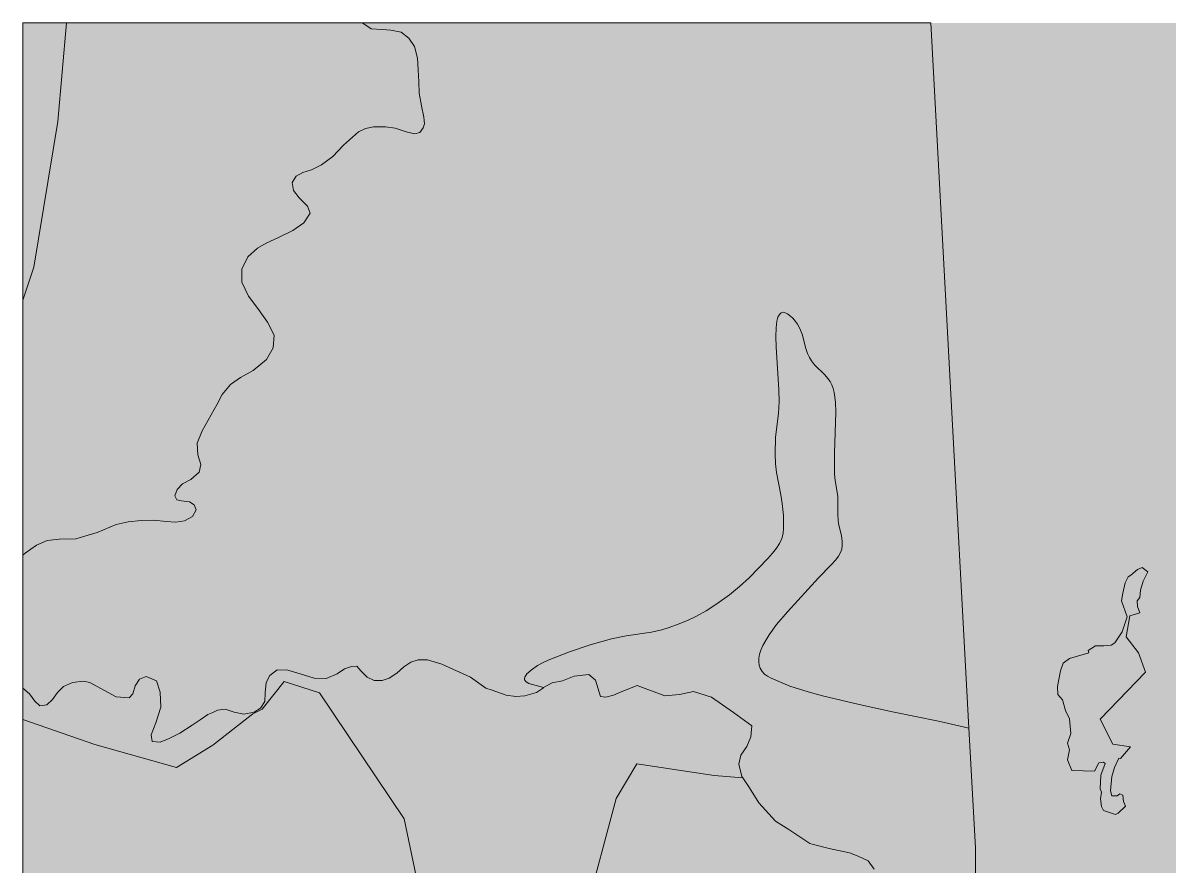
# Model space of a CAD drawing. Header units: metres. Extents: x 541853 to 549675, y 1832829 to 1845715.
# Drawn here: x 541853 to 542742, y 1845061 to 1845715 of the extents above; entities that cross this region are included whole.
import ezdxf

# ---------------------------------------------------------------- set-up
doc = ezdxf.new("R2010")
doc.units = ezdxf.units.M
doc.header["$MEASUREMENT"] = 0
doc.layers.add('1', color=7, linetype='Continuous', lineweight=0)

msp = doc.modelspace()

# ---------------------------------------------------------------- hatches: boundary and pattern name
at = {"layer": '1', "linetype": 'Continuous', "lineweight": 0}
h = msp.add_hatch(dxfattribs=at)
h.set_pattern_fill('ANSI33', color=188, scale=10, style=0)
h.paths.add_polyline_path([(541959.18, 1845156.81), (541953.18, 1845157.425), (541952.19, 1845162.465), (541955.94, 1845171.81), (541959.75, 1845184.005), (541959.3, 1845195.615), (541956.54, 1845204.465), (541948.38, 1845207.795), (541943.19, 1845205.725), (541939.8, 1845200.55), (541938.06, 1845194.235), (541935.18, 1845191.205), (541925.25, 1845192.015), (541904.7, 1845203.115), (541899.81, 1845204.09), (541891.38, 1845203.025), (541884.27, 1845200.01), (541879.53, 1845195.225), (541875.78, 1845189.99), (541871.34, 1845185.82), (541865.91, 1845185.07), (541862.1, 1845188.67), (541857.81, 1845194.415), (541852.83, 1845198.72), (541852.83, 1845301.845), (541854.51, 1845303.33), (541863.3, 1845309.675), (541871.58, 1845313.275), (541880.91, 1845314.16), (541893.81, 1845314.535), (541910.34, 1845319.395), (541925.04, 1845325.575), (541934.34, 1845327.675), (541944.6, 1845328.65), (541954.26, 1845329.085), (541963.83, 1845327.885), (541971.48, 1845327.345), (541978.05, 1845328.395), (541984.35, 1845331.905), (541987.32, 1845337.065), (541985.67, 1845340.995), (541981.95, 1845343.185), (541975.95, 1845344.085), (541972.26, 1845344.835), (541970.7, 1845347.82), (541972.56, 1845352.875), (541976.7, 1845357.105), (541983, 1845360.615), (541989.54, 1845366.33), (541990.83, 1845372.18), (541988.52, 1845379.74), (541987.98, 1845388.635), (541991.94, 1845398.37), (542003.4, 1845419.07), (542007.48, 1845426.63), (542013.9, 1845434.34), (542021.52, 1845439.695), (542031.54, 1845445.2), (542041.8, 1845453.585), (542046.87, 1845462.585), (542047.83, 1845472.485), (542042.61, 1845482.61), (542034.93, 1845493.335), (542027.76, 1845502.785), (542022.54, 1845513.75), (542022.72, 1845523.77), (542027.25, 1845533.37), (542034.75, 1845540.045), (542041.41, 1845543.78), (542051.04, 1845548.205), (542062.08, 1845553.725), (542070.78, 1845559.575), (542075.55, 1845567.105), (542073.54, 1845572.715), (542067.06, 1845579.18), (542062.59, 1845584.715), (542061.57, 1845590.895), (542064.84, 1845595.995), (542069.91, 1845598.605), (542076.63, 1845600.735), (542084.49, 1845604.68), (542093.25, 1845611.205), (542101.47, 1845620.055), (542113.14, 1845630.33), (542118.54, 1845632.91), (542124.78, 1845634.17), (542134.05, 1845634.08), (542141.43, 1845633.09), (542150.01, 1845630.15), (542156.79, 1845628.605), (542160.66, 1845629.85), (542163.39, 1845633.345), (542164.2, 1845636.585), (542163.87, 1845641.61), (542162.01, 1845650.55), (542160.12, 1845660.15), (542159.79, 1845669.09), (542159.4, 1845678.405), (542158.95, 1845687.405), (542156.46, 1845696.465), (542152.14, 1845702.9), (542146.23, 1845707.505), (542138.28, 1845709.095), (542131.35, 1845709.575), (542122.86, 1845710.235), (542116.47, 1845714.69), (542116.44, 1845714.765), (542556.99, 1845714.765), (542586.57, 1845167.595), (542562.99, 1845173.1), (542527.2, 1845180.42), (542501.49, 1845186.09), (542472.96, 1845192.765), (542461.77, 1845195.795), (542447.61, 1845200.355), (542440.35, 1845203.235), (542433.21, 1845206.415), (542430.24, 1845208.065), (542428.08, 1845209.685), (542426.28, 1845211.59), (542424.72, 1845214.125), (542423.88, 1845216.54), (542423.55, 1845219.18), (542423.7, 1845222.015), (542424.24, 1845225.015), (542425.23, 1845228.12), (542426.85, 1845231.855), (542429.22, 1845236.25), (542431.68, 1845240.135), (542437.44, 1845247.98), (542445.9, 1845258.015), (542469.78, 1845284.235), (542479.83, 1845294.42), (542483.22, 1845298.2), (542485.5, 1845301.185), (542487, 1845303.825), (542487.93, 1845306.54), (542488.29, 1845309.315), (542488.23, 1845312.555), (542487.66, 1845317.04), (542485.53, 1845326.205), (542485.08, 1845329.235), (542484.87, 1845332.835), (542484.81, 1845347.43), (542484.42, 1845350.79), (542482.74, 1845359.85), (542482.23, 1845364.635), (542482.2, 1845381.27), (542483.46, 1845412.815), (542483.16, 1845420.495), (542482.17, 1845427.965), (542481.33, 1845431.085), (542480.22, 1845433.935), (542478.84, 1845436.575), (542477.25, 1845438.975), (542474.82, 1845441.78), (542466.87, 1845449.595), (542464.5, 1845452.595), (542462.94, 1845455.085), (542461.41, 1845458.265), (542460, 1845462.105), (542457.12, 1845473.205), (542455.2, 1845478.275), (542453.55, 1845481.2), (542451.36, 1845484.125), (542449.62, 1845486.015), (542445.87, 1845489.135), (542443.44, 1845490.2), (542442.66, 1845490.29), (542440.98, 1845489.87), (542439.57, 1845488.595), (542438.49, 1845486.525), (542437.56, 1845483.33), (542436.96, 1845478.275), (542436.78, 1845471.6), (542436.96, 1845463.44), (542439.06, 1845430.245), (542439.33, 1845421.005), (542438.85, 1845411.69), (542436.63, 1845393.405), (542436.21, 1845380.28), (542436.54, 1845372.675), (542437.29, 1845366.015), (542440.8, 1845348.735), (542441.82, 1845342), (542442.66, 1845332.535), (542442.87, 1845322.8), (542442.54, 1845318.765), (542441.52, 1845314.835), (542439.75, 1845310.995), (542437.26, 1845307.26), (542434.35, 1845303.45), (542430.66, 1845299.265), (542416.23, 1845284.325), (542408.7, 1845277.44), (542400.9, 1845271.065), (542391.15, 1845264.045), (542382.75, 1845258.735), (542375.28, 1845254.625), (542368.29, 1845251.235), (542361.18, 1845248.235), (542354.04, 1845245.64), (542348.34, 1845243.87), (542340.48, 1845242.115), (542320.65, 1845239.235), (542309.46, 1845237.015), (542292.69, 1845232.305), (542276.76, 1845226.89), (542260.23, 1845220.5), (542256.33, 1845218.715), (542251.89, 1845216.21), (542247.03, 1845212.79), (542243.76, 1845209.79), (542242.05, 1845207.3), (542241.75, 1845206.175), (542241.93, 1845205.155), (542243.22, 1845203.55), (542245.2, 1845202.395), (542256.63, 1845199.095), (542256.48, 1845199.005), (542251.17, 1845195.375), (542242.14, 1845192.66), (542235.24, 1845192.255), (542227.74, 1845193.26), (542216.7, 1845197.175), (542211.87, 1845198.825), (542199.99, 1845207.105), (542177.76, 1845217.245), (542166.63, 1845220.695), (542159.28, 1845220.68), (542153.58, 1845218.85), (542148.18, 1845215.235), (542142.75, 1845210.285), (542136.9, 1845206.535), (542131.38, 1845204.735), (542125.17, 1845204.645), (542119.89, 1845207.27), (542114.91, 1845212.22), (542111.91, 1845215.775), (542107.74, 1845215.475), (542102.22, 1845213.66), (542096.46, 1845209.82), (542088, 1845206.235), (542078.79, 1845206.475), (542067.87, 1845209.94), (542058.18, 1845212.79), (542050.02, 1845212.865), (542044.35, 1845208.455), (542041.47, 1845203.055), (542040.78, 1845195.045), (542040.36, 1845188.4), (542037.06, 1845183.135), (542032.17, 1845179.955), (542024.22, 1845178.545), (542016.78, 1845180.135), (542009.82, 1845182.355), (542003.79, 1845181.635), (542000.01, 1845179.895), (541996.26, 1845178.155), (541990.35, 1845174.105), (541983.99, 1845169.905), (541974.66, 1845163.905), (541966.2, 1845159.645)])
h = msp.add_hatch(dxfattribs=at)
h.set_pattern_fill('ANSI33', color=188, scale=10, style=0)
h.paths.add_polyline_path([(541852.83, 1845301.845), (541852.83, 1845499.77), (541861.23, 1845525.345), (541879.8, 1845638.205), (541886.61, 1845714.765), (542116.44, 1845714.765), (542116.47, 1845714.69), (542122.86, 1845710.235), (542131.35, 1845709.575), (542138.28, 1845709.095), (542146.23, 1845707.505), (542152.14, 1845702.9), (542156.46, 1845696.465), (542158.95, 1845687.405), (542159.4, 1845678.405), (542159.79, 1845669.09), (542160.12, 1845660.15), (542162.01, 1845650.55), (542163.87, 1845641.61), (542164.2, 1845636.585), (542163.39, 1845633.345), (542160.66, 1845629.85), (542156.79, 1845628.605), (542150.01, 1845630.15), (542141.43, 1845633.09), (542134.05, 1845634.08), (542124.78, 1845634.17), (542118.54, 1845632.91), (542113.14, 1845630.33), (542101.47, 1845620.055), (542093.25, 1845611.205), (542084.49, 1845604.68), (542076.63, 1845600.735), (542069.91, 1845598.605), (542064.84, 1845595.995), (542061.57, 1845590.895), (542062.59, 1845584.715), (542067.06, 1845579.18), (542073.54, 1845572.715), (542075.55, 1845567.105), (542070.78, 1845559.575), (542062.08, 1845553.725), (542051.04, 1845548.205), (542041.41, 1845543.78), (542034.75, 1845540.045), (542027.25, 1845533.37), (542022.72, 1845523.77), (542022.54, 1845513.75), (542027.76, 1845502.785), (542034.93, 1845493.335), (542042.61, 1845482.61), (542047.83, 1845472.485), (542046.87, 1845462.585), (542041.8, 1845453.585), (542031.54, 1845445.2), (542021.52, 1845439.695), (542013.9, 1845434.34), (542007.48, 1845426.63), (542003.4, 1845419.07), (541991.94, 1845398.37), (541987.98, 1845388.635), (541988.52, 1845379.74), (541990.83, 1845372.18), (541989.54, 1845366.33), (541983, 1845360.615), (541976.7, 1845357.105), (541972.56, 1845352.875), (541970.7, 1845347.82), (541972.26, 1845344.835), (541975.95, 1845344.085), (541981.95, 1845343.185), (541985.67, 1845340.995), (541987.32, 1845337.065), (541984.35, 1845331.905), (541978.05, 1845328.395), (541971.48, 1845327.345), (541963.83, 1845327.885), (541954.26, 1845329.085), (541944.6, 1845328.65), (541934.34, 1845327.675), (541925.04, 1845325.575), (541910.34, 1845319.395), (541893.81, 1845314.535), (541880.91, 1845314.16), (541871.58, 1845313.275), (541863.3, 1845309.675), (541854.51, 1845303.33)])
h = msp.add_hatch(dxfattribs=at)
h.set_pattern_fill('ANSI33', color=188, scale=10, style=0)
h.paths.add_polyline_path([(541852.83, 1845499.77), (541852.83, 1845714.765), (541886.61, 1845714.765), (541879.8, 1845638.205), (541861.23, 1845525.345)])
h = msp.add_hatch(color=252, dxfattribs=at)
h.paths.add_polyline_path([(543006.96, 1844587.815), (542970, 1844588.925), (542964.36, 1844596.935), (542968.32, 1844597.745), (542968.38, 1844597.745), (542967.3, 1844598.795), (542964.63, 1844604.285), (542963.43, 1844615.07), (542968.11, 1844624.655), (542978.73, 1844630.385), (542990.52, 1844636.55), (542994.63, 1844645.025), (542990.88, 1844656.635), (542987.7, 1844668.815), (542985.03, 1844680.08), (542976.54, 1844685.915), (542967.54, 1844686.545), (542961.21, 1844688.645), (542957.73, 1844695.44), (542957.55, 1844705.775), (542954.28, 1844717.175), (542946.57, 1844726.13), (542934.06, 1844733.765), (542924.79, 1844741.385), (542918.16, 1844751.345), (542905.62, 1844771.22), (542897.16, 1844780.745), (542885.76, 1844788.035), (542873.64, 1844795.52), (542860.53, 1844804.31), (542850.12, 1844813.325), (542845.74, 1844823.075), (542845.44, 1844833.485), (542841.9, 1844836.095), (542835.36, 1844840.745), (542826.03, 1844843.325), (542820.96, 1844849.175), (542823.33, 1844857.155), (542826.66, 1844863.365), (542824.53, 1844870.985), (542817.57, 1844877.465), (542809.56, 1844884.785), (542805.9, 1844895.465), (542809.35, 1844904.135), (542810.19, 1844906.625), (542817.93, 1844912.775), (542828.16, 1844909.31), (542845.44, 1844914.155), (542833.11, 1844920.005), (542829.18, 1844925.975), (542807.13, 1844937.225), (542808.06, 1844941.395), (542798.1, 1844941.365), (542795.94, 1844944.725), (542789.82, 1844954.445), (542781.45, 1844964.285), (542768.82, 1844974.56), (542751.87, 1844982.6), (542733.24, 1844987.415), (542718.21, 1844988.375), (542700.27, 1844987.55), (542694.06, 1844987.055), (542663.37, 1845035.955), (542644.8, 1845046.215), (542640.03, 1845039.405), (542632.77, 1845036.855), (542629.17, 1845033.42), (542627.79, 1845028.605), (542618.73, 1845022.395), (542602.29, 1845026.985), (542602.71, 1845013.725), (542601.33, 1845008.94), (542598.87, 1845009.855), (542597.52, 1845011.22), (542596.14, 1845013.98), (542596.29, 1845016.905), (542597.34, 1845020.955), (542598.99, 1845028.665), (542598.36, 1845031.53), (542595.6, 1845036.225), (542591.58, 1845040.095), (542591.58, 1845074.745), (542586.57, 1845167.595), (542556.99, 1845714.765), (543152.97, 1845714.765), (543119.55, 1845686.535), (543119.34, 1845686.415), (543097.59, 1845672.99), (543076.86, 1845660.66), (543067.41, 1845654.51), (543063.42, 1845651.555), (543011.61, 1845629.49), (543018.691, 1845547.247), (543014.85, 1845539.355), (543013.05, 1845537.09), (543011.76, 1845535.965), (543009, 1845534.405), (543002.52, 1845533.025), (542996.43, 1845530.355), (542994.3, 1845529.065), (542991.24, 1845526.665), (542988.84, 1845524.415), (542986.5, 1845521.34), (542985.18, 1845518.385), (542984.43, 1845515.145), (542984.1, 1845511.74), (542984.04, 1845507.48), (542984.37, 1845504.6), (542985.18, 1845500.985), (542988.18, 1845491.19), (542989.59, 1845487.44), (542991.9, 1845482.325), (542993.88, 1845478.845), (542996.7, 1845474.96), (543002.16, 1845469.095), (543012.21, 1845459.81), (543023.85, 1845448.275), (543042.48, 1845435.09), (543048.33, 1845431.265), (543050.94, 1845429.87), (543054.9, 1845428.535), (543059.01, 1845427.965), (543060.87, 1845428.145), (543062.22, 1845428.61), (543063, 1845429.21), (543063.15, 1845429.705), (543064.32, 1845430.08), (543065.79, 1845431.43), (543066.93, 1845431.55), (543068.22, 1845430.305), (543070.86, 1845429.12), (543072.99, 1845426.585), (543077.1, 1845424.545), (543077.79, 1845423.315), (543077.88, 1845421.74), (543079.92, 1845421.725), (543086.13, 1845422.745), (543102.48, 1845426.315), (543109.05, 1845427.935), (543116.22, 1845430.485), (543121.2, 1845431.19), (543125.4, 1845433.125), (543130.14, 1845433.875), (543132.18, 1845434.475), (543141.9, 1845439.665), (543143.79, 1845441.06), (543147.24, 1845444.93), (543147.93, 1845445.425), (543149.16, 1845445.905), (543150.54, 1845446.085), (543156.12, 1845445.32), (543159.09, 1845444.15), (543160.35, 1845443.235), (543161.58, 1845441.645), (543164.82, 1845435.6), (543168.57, 1845431.745), (543172.26, 1845429.285), (543183.33, 1845423.72), (543187.95, 1845420.615), (543187.53, 1845419.7), (543183.99, 1845417.12), (543183.45, 1845416.025), (543184.2, 1845412.695), (543184.08, 1845404.1), (543185.13, 1845398.595), (543186.66, 1845393.78), (543186.69, 1845391.89), (543186.39, 1845391.035), (543183.48, 1845387.765), (543179.79, 1845384.705), (543176.19, 1845380.73), (543171.93, 1845377.61), (543169.8, 1845375.225), (543173.85, 1845374.82), (543176.79, 1845373.71), (543179.1, 1845372.12), (543182.04, 1845367.845), (543183.36, 1845366.54), (543188.64, 1845364.035), (543186.03, 1845350.46), (543198.09, 1845346.575), (543205.47, 1845337.665), (543204.12, 1845332.505), (543197.58, 1845313.185), (543185.04, 1845258.36), (543182.19, 1845238.53), (543182.07, 1845216.36), (543183.18, 1845194.43), (543190.53, 1845129.045), (543192.93, 1845106.605), (543194.79, 1845088.665), (543201.24, 1845061.68), (543207.54, 1845044.655), (543213.21, 1845030.705), (543214.44, 1845021.24), (543212.94, 1845009.84), (543210.84, 1844997.225), (543210.33, 1844981.67), (543214.71, 1844962.605), (543222.84, 1844946.195), (543229.53, 1844930.055), (543231.48, 1844908.815), (543232.11, 1844887.785), (543231.09, 1844875.485), (543229.53, 1844859.9), (543230.88, 1844845.605), (543235.59, 1844833.245), (543242.52, 1844820.66), (543248.16, 1844809.08), (543252.36, 1844796.27), (543254.46, 1844781.885), (543254.85, 1844770.71), (543255.84, 1844757.705), (543258.24, 1844747.82), (543262.92, 1844738.865), (543270.39, 1844731.485), (543276.78, 1844727.975), (543283.98, 1844724.375), (543292.71, 1844718.855), (543294.06, 1844717.385), (543291.36, 1844714.925), (543286.62, 1844711.04), (543282.84, 1844708.385), (543276.9, 1844705.13), (543266.73, 1844701.215), (543265.53, 1844700.66), (543265.11, 1844700.105), (543263.7, 1844698.14), (543260.07, 1844691.135), (543248.4, 1844666.025), (543246.3, 1844662.08), (543242.07, 1844655.225), (543235.08, 1844646.51), (543228.9, 1844640.57), (543224.97, 1844637.78), (543222.78, 1844636.58), (543220.68, 1844635.695), (543216.27, 1844634.885), (543213.39, 1844635.245), (543209.58, 1844636.58), (543207.93, 1844637.525), (543204, 1844645.73), (543194.94, 1844653.005), (543187.71, 1844656.11), (543180.6, 1844663.715), (543169.2, 1844674.68), (543166.23, 1844677.335), (543151.68, 1844688.57), (543131.16, 1844706.03), (543128.61, 1844707.665), (543125.91, 1844708.895), (543121.17, 1844710.065), (543117.72, 1844710.29), (543114.69, 1844710.095), (543109.68, 1844708.955), (543104.43, 1844706.645), (543099.18, 1844703.015), (543095.19, 1844699.55), (543091.74, 1844695.875), (543087.18, 1844689.635), (543083.82, 1844683.665), (543079.98, 1844677.815), (543076.41, 1844671.455), (543070.65, 1844661.915), (543067.32, 1844657.505), (543062.1, 1844652.435), (543054.9, 1844646.99), (543046.38, 1844641.515), (543036.42, 1844635.755), (543025.44, 1844629.785), (543006.6, 1844620.575), (543003.75, 1844618.58), (543003.06, 1844617.785), (543003, 1844617.29), (543003.39, 1844616.735), (543005.37, 1844615.235), (543011.79, 1844611.155), (543017.01, 1844608.14), (543018, 1844607.57), (543024.45, 1844604.42), (543031.89, 1844601.51), (543032.07, 1844601.45)])
h.paths.add_polyline_path([(542700.36, 1845100.755), (542690.94, 1845103.89), (542689.53, 1845107.025), (542688.51, 1845112.815), (542689.35, 1845118.08), (542688.36, 1845120.495), (542688.96, 1845131.175), (542692.32, 1845140.34), (542690.85, 1845141.285), (542687.37, 1845140.7), (542684.01, 1845134.385), (542666.52, 1845134.865), (542663.04, 1845143.025), (542664.48, 1845150.945), (542662.98, 1845155.91), (542665.5, 1845163.545), (542664.66, 1845174.84), (542661.45, 1845181.455), (542659.11, 1845189.645), (542655.66, 1845193.665), (542655.15, 1845200.085), (542657.55, 1845212.055), (542659.8, 1845218.025), (542664.63, 1845221.685), (542679.63, 1845226.095), (542679.09, 1845227.88), (542684.76, 1845231.54), (542691.09, 1845231.54), (542696.91, 1845231.945), (542699.67, 1845233.79), (542705.52, 1845242.49), (542709.27, 1845254.025), (542705.01, 1845266.565), (542706, 1845272.385), (542707.83, 1845280.365), (542710.11, 1845285.165), (542712.24, 1845286.365), (542717.4, 1845290.67), (542721.03, 1845292.335), (542725.41, 1845288.945), (542721.63, 1845281.595), (542719.77, 1845274.635), (542719.2, 1845268.905), (542717.07, 1845266.355), (542717.43, 1845261.93), (542719.23, 1845257.025), (542711.49, 1845254.685), (542708.52, 1845238.59), (542718.03, 1845226.185), (542723.49, 1845211.23), (542688.33, 1845174.66), (542698.29, 1845155.325), (542711.82, 1845153.135), (542704.05, 1845144.045), (542702.76, 1845144.33), (542699.49, 1845137.25), (542697.3, 1845130.065), (542696.43, 1845119.025), (542697.39, 1845115.275), (542701.68, 1845115.14), (542703.54, 1845116.685), (542705.94, 1845115.815), (542706.54, 1845110.685), (542708.13, 1845107.055), (542702.4, 1845101.655)], flags=16)
h.paths.add_polyline_path([(542855.22, 1845032.265), (542853.87, 1845032.295), (542853.24, 1845032.565), (542854.44, 1845037.515), (542855.7, 1845045.735), (542858.07, 1845065.34), (542859.3, 1845079.695), (542859.72, 1845090.105), (542859.63, 1845098.16), (542858.76, 1845108.585), (542857.41, 1845118.11), (542855.49, 1845127.215), (542854.44, 1845131.085), (542851.8, 1845140.145), (542849.46, 1845146.31), (542847.54, 1845150), (542844.75, 1845154.635), (542833.8, 1845170.22), (542829.51, 1845177.015), (542827.47, 1845181.485), (542826.36, 1845185.835), (542825.82, 1845191.025), (542826.15, 1845200.7), (542828.1, 1845217.665), (542828.31, 1845226.155), (542827.77, 1845233.37), (542826.33, 1845244.125), (542822.85, 1845263.475), (542822.64, 1845265.605), (542822.76, 1845270.945), (542823.72, 1845275.595), (542825.43, 1845279.9), (542829.24, 1845286.605), (542836.8, 1845298.17), (542838, 1845300.975), (542838.06, 1845302.61), (542837.37, 1845303.915), (542835.63, 1845305.085), (542827.17, 1845307.44), (542823.45, 1845309.18), (542817.18, 1845313.44), (542807.97, 1845320.985), (542798.7, 1845329.4), (542790.66, 1845337.635), (542785.89, 1845343.335), (542779.47, 1845352.545), (542779.47, 1845354.81), (542771.25, 1845354.705), (542769.57, 1845355.005), (542769.18, 1845355.41), (542769.84, 1845357.135), (542770.83, 1845361.41), (542772.39, 1845363.735), (542773.29, 1845365.535), (542773.74, 1845367.485), (542773.86, 1845369.705), (542773.77, 1845371.955), (542772.84, 1845374.1), (542771.67, 1845374.925), (542769.27, 1845375.225), (542768.76, 1845375.885), (542768.67, 1845377.46), (542769.48, 1845382.08), (542770.65, 1845385.695), (542772.84, 1845391.095), (542778.93, 1845402.87), (542791.11, 1845423.18), (542799.6, 1845438.585), (542802.75, 1845445.935), (542804.55, 1845452.685), (542810.94, 1845491.19), (542811.36, 1845494.475), (542811.69, 1845500.595), (542811.45, 1845504.525), (542810.52, 1845508.035), (542809.35, 1845510.165), (542805.24, 1845515.91), (542803.5, 1845519.975), (542802.45, 1845525.285), (542802.45, 1845529.815), (542805.09, 1845543.315), (542806.95, 1845554.43), (542813.76, 1845610.635), (542815.83, 1845621.63), (542818.8, 1845633.105), (542821.83, 1845641.085), (542823.84, 1845645.045), (542825.82, 1845648.255), (542828.37, 1845651.765), (542831.13, 1845654.99), (542834.01, 1845657.945), (542837.46, 1845660.9), (542842.98, 1845664.335), (542846.31, 1845665.745), (542849.16, 1845666.6), (542853.81, 1845667.125), (542856.51, 1845666.915), (542860.29, 1845666.075), (542869.35, 1845662.775), (542877.54, 1845659.175), (542881.47, 1845656.865), (542884.65, 1845654.015), (542896.32, 1845640.575), (542900.01, 1845635.025), (542901.3, 1845632.22), (542902.71, 1845627.75), (542903.34, 1845624.165), (542903.82, 1845618.33), (542903.58, 1845612.915), (542901.3, 1845596.715), (542898.99, 1845585.645), (542897.22, 1845579.99), (542892.75, 1845568.965), (542884.89, 1845552.195), (542879.64, 1845542.295), (542868.63, 1845522.945), (542865.03, 1845515.385), (542863.5, 1845510.9), (542862.81, 1845507.105), (542862.9, 1845502.605), (542863.62, 1845499.245), (542864.97, 1845496.215), (542867.58, 1845493.065), (542870.61, 1845490.935), (542874.57, 1845489.51), (542878.95, 1845488.925), (542884.59, 1845488.76), (542898.78, 1845489.915), (542903.76, 1845489.96), (542906.25, 1845489.69), (542908.53, 1845489.135), (542909.88, 1845488.58), (542911.68, 1845487.425), (542913.75, 1845485.37), (542915.34, 1845483.225), (542920.26, 1845474.795), (542927.04, 1845465.615), (542928.72, 1845462.87), (542929.95, 1845460.23), (542931.33, 1845455.805), (542932.08, 1845448.065), (542931.78, 1845443.415), (542930.79, 1845437.49), (542925.12, 1845414.525), (542922.66, 1845407.025), (542919.63, 1845400.305), (542915.67, 1845393.315), (542913.27, 1845389.67), (542910.21, 1845385.695), (542904.69, 1845379.755), (542893.53, 1845368.745), (542883.39, 1845356.64), (542879.52, 1845350.745), (542877.69, 1845346.755), (542877.15, 1845343.665), (542877.21, 1845342.165), (542878.02, 1845339.33), (542881.14, 1845334.185), (542882.73, 1845332.115), (542892.06, 1845321.885), (542896.68, 1845316.2), (542904.42, 1845305.88), (542906.67, 1845302.445), (542908.95, 1845298.365), (542915.73, 1845282), (542920.47, 1845271.53), (542922.06, 1845266.715), (542925.06, 1845255.615), (542928.75, 1845245.925), (542935.5, 1845231.12), (542936.52, 1845227.745), (542937.12, 1845224.13), (542937.84, 1845214.2), (542937.69, 1845209.985), (542937.06, 1845205.125), (542935.86, 1845199.035), (542934.54, 1845193.965), (542933.1, 1845189.495), (542930.43, 1845182.535), (542927.34, 1845176.565), (542923.44, 1845171.135), (542920.11, 1845167.37), (542910.6, 1845157.86), (542906.91, 1845153.645), (542903.7, 1845149.49), (542902.38, 1845147.21), (542901.84, 1845145.605), (542901.63, 1845144.345), (542901.75, 1845140.88), (542902.86, 1845136.815), (542904.69, 1845133.17), (542907.78, 1845129.315), (542911.38, 1845126.33), (542915.1, 1845124.035), (542920.38, 1845121.35), (542932.14, 1845116.055), (542944.5, 1845110.985), (542947.44, 1845109.545), (542948.55, 1845108.585), (542948.25, 1845105.045), (542947.29, 1845102.51), (542946.09, 1845101.1), (542943.21, 1845099.105), (542942.31, 1845097.68), (542942.28, 1845096.525), (542943.09, 1845093.915), (542943.39, 1845090.855), (542943.18, 1845088.785), (542941.98, 1845084.33), (542941.77, 1845081.975), (542941.44, 1845081.045), (542940.72, 1845080.415), (542939.67, 1845080.235), (542934.81, 1845082.155), (542933.37, 1845082.02), (542932.32, 1845081.555), (542931.33, 1845080.82), (542930.46, 1845079.785), (542929.89, 1845078.495), (542929.29, 1845075.735), (542929.26, 1845073.41), (542924.7, 1845073.98), (542921.46, 1845074.115), (542909.22, 1845073.41), (542903.67, 1845072.705), (542901.09, 1845071.985), (542898.75, 1845070.98), (542894.73, 1845068.22), (542884.59, 1845060.435), (542882.67, 1845058.605), (542880.78, 1845055.935), (542875.68, 1845045.18), (542873.79, 1845042.345), (542871.57, 1845040.905), (542867.79, 1845039.555), (542864.88, 1845038.07), (542859.78, 1845034.275), (542857.71, 1845033.015)], flags=16)
for color, points in [(53, [(542555.82, 1845016.275), (542551.41, 1845016.5), (542544.99, 1845020.205), (542539.38, 1845026.475), (542530.59, 1845032.925), (542529.69, 1845033.585), (542523.36, 1845040.605), (542516.97, 1845050.205), (542513.07, 1845058.2), (542508.51, 1845064.68), (542500.62, 1845068.49), (542493.87, 1845070.92), (542478.27, 1845074.415), (542465.07, 1845077.745), (542463.3, 1845078.195), (542446.89, 1845089.115), (542436.51, 1845095.595), (542423.64, 1845109.845), (542416.26, 1845121.32), (542411.13, 1845129.12), (542410.41, 1845130.23), (542408.16, 1845139.665), (542409.66, 1845146.61), (542414.31, 1845153.525), (542417.46, 1845160.845), (542418.24, 1845169.44), (542404.05, 1845179.835), (542386.92, 1845191.61), (542373, 1845196.125), (542362.14, 1845193.785), (542350.68, 1845192.675), (542329.2, 1845200.67), (542318.04, 1845196.425), (542310.81, 1845193.23), (542305.05, 1845191.775), (542300.88, 1845192.3), (542296.95, 1845204.885), (542291.79, 1845209.415), (542280.45, 1845208.05), (542271.36, 1845204.315), (542263.23, 1845202.74), (542256.63, 1845199.095), (542245.2, 1845202.395), (542243.22, 1845203.55), (542241.93, 1845205.155), (542241.75, 1845206.175), (542242.05, 1845207.3), (542243.76, 1845209.79), (542247.03, 1845212.79), (542251.89, 1845216.21), (542256.33, 1845218.715), (542260.23, 1845220.5), (542276.76, 1845226.89), (542292.69, 1845232.305), (542309.46, 1845237.015), (542320.65, 1845239.235), (542340.48, 1845242.115), (542348.34, 1845243.87), (542354.04, 1845245.64), (542361.18, 1845248.235), (542368.29, 1845251.235), (542375.28, 1845254.625), (542382.75, 1845258.735), (542391.15, 1845264.045), (542400.9, 1845271.065), (542408.7, 1845277.44), (542416.23, 1845284.325), (542430.66, 1845299.265), (542434.35, 1845303.45), (542437.26, 1845307.26), (542439.75, 1845310.995), (542441.52, 1845314.835), (542442.54, 1845318.765), (542442.87, 1845322.8), (542442.66, 1845332.535), (542441.82, 1845342), (542440.8, 1845348.735), (542437.29, 1845366.015), (542436.54, 1845372.675), (542436.21, 1845380.28), (542436.63, 1845393.405), (542438.85, 1845411.69), (542439.33, 1845421.005), (542439.06, 1845430.245), (542436.96, 1845463.44), (542436.78, 1845471.6), (542436.96, 1845478.275), (542437.56, 1845483.33), (542438.49, 1845486.525), (542439.57, 1845488.595), (542440.98, 1845489.87), (542442.66, 1845490.29), (542443.44, 1845490.2), (542445.87, 1845489.135), (542449.62, 1845486.015), (542451.36, 1845484.125), (542453.55, 1845481.2), (542455.2, 1845478.275), (542457.12, 1845473.205), (542460, 1845462.105), (542461.41, 1845458.265), (542462.94, 1845455.085), (542464.5, 1845452.595), (542466.87, 1845449.595), (542474.82, 1845441.78), (542477.25, 1845438.975), (542478.84, 1845436.575), (542480.22, 1845433.935), (542481.33, 1845431.085), (542482.17, 1845427.965), (542483.16, 1845420.495), (542483.46, 1845412.815), (542482.2, 1845381.27), (542482.23, 1845364.635), (542482.74, 1845359.85), (542484.42, 1845350.79), (542484.81, 1845347.43), (542484.87, 1845332.835), (542485.08, 1845329.235), (542485.53, 1845326.205), (542487.66, 1845317.04), (542488.23, 1845312.555), (542488.29, 1845309.315), (542487.93, 1845306.54), (542487, 1845303.825), (542485.5, 1845301.185), (542483.22, 1845298.2), (542479.83, 1845294.42), (542469.78, 1845284.235), (542445.9, 1845258.015), (542437.44, 1845247.98), (542431.68, 1845240.135), (542429.22, 1845236.25), (542426.85, 1845231.855), (542425.23, 1845228.12), (542424.24, 1845225.015), (542423.7, 1845222.015), (542423.55, 1845219.18), (542423.88, 1845216.54), (542424.72, 1845214.125), (542426.28, 1845211.59), (542428.08, 1845209.685), (542430.24, 1845208.065), (542433.21, 1845206.415), (542440.35, 1845203.235), (542447.61, 1845200.355), (542461.77, 1845195.795), (542472.96, 1845192.765), (542501.49, 1845186.09), (542527.2, 1845180.42), (542562.99, 1845173.1), (542586.57, 1845167.595), (542591.58, 1845074.745), (542591.58, 1845040.11), (542588.73, 1845042.825), (542582.7, 1845045.705), (542577.75, 1845045.015), (542574.06, 1845040.965), (542570.16, 1845033), (542568.09, 1845026.475), (542564.49, 1845020.82), (542560.02, 1845017.715)]), (252, [(542700.36, 1845100.755), (542690.94, 1845103.89), (542689.53, 1845107.025), (542688.51, 1845112.815), (542689.35, 1845118.08), (542688.36, 1845120.495), (542688.96, 1845131.175), (542692.32, 1845140.34), (542690.85, 1845141.285), (542687.37, 1845140.7), (542684.01, 1845134.385), (542666.52, 1845134.865), (542663.04, 1845143.025), (542664.48, 1845150.945), (542662.98, 1845155.91), (542665.5, 1845163.545), (542664.66, 1845174.84), (542661.45, 1845181.455), (542659.11, 1845189.645), (542655.66, 1845193.665), (542655.15, 1845200.085), (542657.55, 1845212.055), (542659.8, 1845218.025), (542664.63, 1845221.685), (542679.63, 1845226.095), (542679.09, 1845227.88), (542684.76, 1845231.54), (542691.09, 1845231.54), (542696.91, 1845231.945), (542699.67, 1845233.79), (542705.52, 1845242.49), (542709.27, 1845254.025), (542705.01, 1845266.565), (542706, 1845272.385), (542707.83, 1845280.365), (542710.11, 1845285.165), (542712.24, 1845286.365), (542717.4, 1845290.67), (542721.03, 1845292.335), (542725.41, 1845288.945), (542721.63, 1845281.595), (542719.77, 1845274.635), (542719.2, 1845268.905), (542717.07, 1845266.355), (542717.43, 1845261.93), (542719.23, 1845257.025), (542711.49, 1845254.685), (542708.52, 1845238.59), (542718.03, 1845226.185), (542723.49, 1845211.23), (542688.33, 1845174.66), (542698.29, 1845155.325), (542711.82, 1845153.135), (542704.05, 1845144.045), (542702.76, 1845144.33), (542699.49, 1845137.25), (542697.3, 1845130.065), (542696.43, 1845119.025), (542697.39, 1845115.275), (542701.68, 1845115.14), (542703.54, 1845116.685), (542705.94, 1845115.815), (542706.54, 1845110.685), (542708.13, 1845107.055), (542702.4, 1845101.655)]), (43, [(542288.07, 1844665.8), (542278.8, 1844667.015), (542258.16, 1844673.9), (542237.55, 1844681.475), (542221.05, 1844686.275), (542197.65, 1844691.795), (542179.08, 1844694.54), (542157.78, 1844692.485), (542141.94, 1844688.345), (542122.68, 1844682.15), (542104.11, 1844682.15), (542086.92, 1844677.335), (542068.35, 1844674.575), (542059.41, 1844677.335), (542037.81, 1844691.525), (542000.01, 1844724.78), (541952.82, 1844758.92), (541932.09, 1844774.385), (541909.68, 1844791.125), (541910.13, 1844801.535), (541852.83, 1844841.21), (541852.83, 1845174.285), (541908.72, 1845155.085), (541972.05, 1845137.175), (542000.01, 1845154.575), (542031.03, 1845178.725), (542038.5, 1845182.46), (542055.39, 1845203.925), (542082.99, 1845195), (542148.6, 1845097.245), (542164.8, 1845019.545), (542153.67, 1844948.925), (542170.89, 1844919.66), (542237.01, 1844899.995), (542267.13, 1844901.495), (542297.01, 1845052.995), (542313, 1845112.995), (542328.99, 1845139.995), (542388.99, 1845130.995), (542411.13, 1845129.12), (542416.26, 1845121.32), (542423.64, 1845109.845), (542436.51, 1845095.595), (542446.89, 1845089.115), (542463.3, 1845078.195), (542465.07, 1845077.745), (542478.27, 1845074.415), (542493.87, 1845070.92), (542500.62, 1845068.49), (542508.51, 1845064.68), (542513.07, 1845058.2), (542516.97, 1845050.205), (542523.36, 1845040.605), (542529.69, 1845033.585), (542530.59, 1845032.925), (542528.22, 1845031.38), (542447.58, 1844948.505), (542377.95, 1844951.82), (542343.69, 1844920.875), (542328.24, 1844808.18), (542328.03, 1844807.235), (542318.4, 1844764.98), (542299.5, 1844682.21)])]:
    msp.add_hatch(color=color, dxfattribs=at).paths.add_polyline_path(points)
h = msp.add_hatch(dxfattribs=at)
h.set_pattern_fill('ANSI33', color=188, scale=10, style=0)
h.paths.add_polyline_path([(542237.01, 1844899.995), (542170.89, 1844919.66), (542153.67, 1844948.925), (542164.8, 1845019.545), (542148.6, 1845097.245), (542082.99, 1845195), (542055.39, 1845203.925), (542038.5, 1845182.46), (542031.03, 1845178.725), (542000.01, 1845154.575), (541972.05, 1845137.175), (541908.72, 1845155.085), (541852.83, 1845174.285), (541852.83, 1845198.72), (541857.81, 1845194.415), (541862.1, 1845188.67), (541865.91, 1845185.07), (541871.34, 1845185.82), (541875.78, 1845189.99), (541879.53, 1845195.225), (541884.27, 1845200.01), (541891.38, 1845203.025), (541899.81, 1845204.09), (541904.7, 1845203.115), (541925.25, 1845192.015), (541935.18, 1845191.205), (541938.06, 1845194.235), (541939.8, 1845200.55), (541943.19, 1845205.725), (541948.38, 1845207.795), (541956.54, 1845204.465), (541959.3, 1845195.615), (541959.75, 1845184.005), (541955.94, 1845171.81), (541952.19, 1845162.465), (541953.18, 1845157.425), (541959.18, 1845156.81), (541966.2, 1845159.645), (541974.66, 1845163.905), (541983.99, 1845169.905), (541990.35, 1845174.105), (541996.26, 1845178.155), (542000.01, 1845179.895), (542003.79, 1845181.635), (542009.82, 1845182.355), (542016.78, 1845180.135), (542024.22, 1845178.545), (542032.17, 1845179.955), (542037.06, 1845183.135), (542040.36, 1845188.4), (542040.78, 1845195.045), (542041.47, 1845203.055), (542044.35, 1845208.455), (542050.02, 1845212.865), (542058.18, 1845212.79), (542067.87, 1845209.94), (542078.79, 1845206.475), (542088, 1845206.235), (542096.46, 1845209.82), (542102.22, 1845213.66), (542107.74, 1845215.475), (542111.91, 1845215.775), (542114.91, 1845212.22), (542119.89, 1845207.27), (542125.17, 1845204.645), (542131.38, 1845204.735), (542136.9, 1845206.535), (542142.75, 1845210.285), (542148.18, 1845215.235), (542153.58, 1845218.85), (542159.28, 1845220.68), (542166.63, 1845220.695), (542177.76, 1845217.245), (542199.99, 1845207.105), (542211.87, 1845198.825), (542216.7, 1845197.175), (542227.74, 1845193.26), (542235.24, 1845192.255), (542242.14, 1845192.66), (542251.17, 1845195.375), (542256.48, 1845199.005), (542256.63, 1845199.095), (542263.23, 1845202.74), (542271.36, 1845204.315), (542280.45, 1845208.05), (542291.79, 1845209.415), (542296.95, 1845204.885), (542300.88, 1845192.3), (542305.05, 1845191.775), (542310.81, 1845193.23), (542318.04, 1845196.425), (542329.2, 1845200.67), (542350.68, 1845192.675), (542362.14, 1845193.785), (542373, 1845196.125), (542386.92, 1845191.61), (542404.05, 1845179.835), (542418.24, 1845169.44), (542417.46, 1845160.845), (542414.31, 1845153.525), (542409.66, 1845146.61), (542408.16, 1845139.665), (542410.41, 1845130.23), (542411.13, 1845129.12), (542388.99, 1845130.995), (542328.99, 1845139.995), (542313, 1845112.995), (542297.01, 1845052.995), (542267.13, 1844901.495)])

# ---------------------------------------------------------------- linework, layer by layer
at = {"layer": '1', "color": 7, "linetype": 'Continuous', "lineweight": 0, "flags": 128}
for points in [[(541852.83, 1845198.72), (541852.83, 1845301.845), (541854.51, 1845303.33), (541863.3, 1845309.675), (541871.58, 1845313.275), (541880.91, 1845314.16), (541893.81, 1845314.535), (541910.34, 1845319.395), (541925.04, 1845325.575), (541934.34, 1845327.675), (541944.6, 1845328.65), (541954.26, 1845329.085), (541963.83, 1845327.885), (541971.48, 1845327.345), (541978.05, 1845328.395), (541984.35, 1845331.905), (541987.32, 1845337.065), (541985.67, 1845340.995), (541981.95, 1845343.185), (541975.95, 1845344.085), (541972.26, 1845344.835), (541970.7, 1845347.82), (541972.56, 1845352.875), (541976.7, 1845357.105), (541983, 1845360.615), (541989.54, 1845366.33), (541990.83, 1845372.18), (541988.52, 1845379.74), (541987.98, 1845388.635), (541991.94, 1845398.37), (542003.4, 1845419.07), (542007.48, 1845426.63), (542013.9, 1845434.34), (542021.52, 1845439.695), (542031.54, 1845445.2), (542041.8, 1845453.585), (542046.87, 1845462.585), (542047.83, 1845472.485), (542042.61, 1845482.61), (542034.93, 1845493.335), (542027.76, 1845502.785), (542022.54, 1845513.75), (542022.72, 1845523.77), (542027.25, 1845533.37), (542034.75, 1845540.045), (542041.41, 1845543.78), (542051.04, 1845548.205), (542062.08, 1845553.725), (542070.78, 1845559.575), (542075.55, 1845567.105), (542073.54, 1845572.715), (542067.06, 1845579.18), (542062.59, 1845584.715), (542061.57, 1845590.895), (542064.84, 1845595.995), (542069.91, 1845598.605), (542076.63, 1845600.735), (542084.49, 1845604.68), (542093.25, 1845611.205), (542101.47, 1845620.055), (542113.14, 1845630.33), (542118.54, 1845632.91), (542124.78, 1845634.17), (542134.05, 1845634.08), (542141.43, 1845633.09), (542150.01, 1845630.15), (542156.79, 1845628.605), (542160.66, 1845629.85), (542163.39, 1845633.345), (542164.2, 1845636.585), (542163.87, 1845641.61), (542162.01, 1845650.55), (542160.12, 1845660.15), (542159.79, 1845669.09), (542159.4, 1845678.405), (542158.95, 1845687.405), (542156.46, 1845696.465), (542152.14, 1845702.9), (542146.23, 1845707.505), (542138.28, 1845709.095), (542131.35, 1845709.575), (542122.86, 1845710.235), (542116.47, 1845714.69), (542116.44, 1845714.765), (542556.99, 1845714.765), (542586.57, 1845167.595), (542562.99, 1845173.1), (542527.2, 1845180.42), (542501.49, 1845186.09), (542472.96, 1845192.765), (542461.77, 1845195.795), (542447.61, 1845200.355), (542440.35, 1845203.235), (542433.21, 1845206.415), (542430.24, 1845208.065), (542428.08, 1845209.685), (542426.28, 1845211.59), (542424.72, 1845214.125), (542423.88, 1845216.54), (542423.55, 1845219.18), (542423.7, 1845222.015), (542424.24, 1845225.015), (542425.23, 1845228.12), (542426.85, 1845231.855), (542429.22, 1845236.25), (542431.68, 1845240.135), (542437.44, 1845247.98), (542445.9, 1845258.015), (542469.78, 1845284.235), (542479.83, 1845294.42), (542483.22, 1845298.2), (542485.5, 1845301.185), (542487, 1845303.825), (542487.93, 1845306.54), (542488.29, 1845309.315), (542488.23, 1845312.555), (542487.66, 1845317.04), (542485.53, 1845326.205), (542485.08, 1845329.235), (542484.87, 1845332.835), (542484.81, 1845347.43), (542484.42, 1845350.79), (542482.74, 1845359.85), (542482.23, 1845364.635), (542482.2, 1845381.27), (542483.46, 1845412.815), (542483.16, 1845420.495), (542482.17, 1845427.965), (542481.33, 1845431.085), (542480.22, 1845433.935), (542478.84, 1845436.575), (542477.25, 1845438.975), (542474.82, 1845441.78), (542466.87, 1845449.595), (542464.5, 1845452.595), (542462.94, 1845455.085), (542461.41, 1845458.265), (542460, 1845462.105), (542457.12, 1845473.205), (542455.2, 1845478.275), (542453.55, 1845481.2), (542451.36, 1845484.125), (542449.62, 1845486.015), (542445.87, 1845489.135), (542443.44, 1845490.2), (542442.66, 1845490.29), (542440.98, 1845489.87), (542439.57, 1845488.595), (542438.49, 1845486.525), (542437.56, 1845483.33), (542436.96, 1845478.275), (542436.78, 1845471.6), (542436.96, 1845463.44), (542439.06, 1845430.245), (542439.33, 1845421.005), (542438.85, 1845411.69), (542436.63, 1845393.405), (542436.21, 1845380.28), (542436.54, 1845372.675), (542437.29, 1845366.015), (542440.8, 1845348.735), (542441.82, 1845342), (542442.66, 1845332.535), (542442.87, 1845322.8), (542442.54, 1845318.765), (542441.52, 1845314.835), (542439.75, 1845310.995), (542437.26, 1845307.26), (542434.35, 1845303.45), (542430.66, 1845299.265), (542416.23, 1845284.325), (542408.7, 1845277.44), (542400.9, 1845271.065), (542391.15, 1845264.045), (542382.75, 1845258.735), (542375.28, 1845254.625), (542368.29, 1845251.235), (542361.18, 1845248.235), (542354.04, 1845245.64), (542348.34, 1845243.87), (542340.48, 1845242.115), (542320.65, 1845239.235), (542309.46, 1845237.015), (542292.69, 1845232.305), (542276.76, 1845226.89), (542260.23, 1845220.5), (542256.33, 1845218.715), (542251.89, 1845216.21), (542247.03, 1845212.79), (542243.76, 1845209.79), (542242.05, 1845207.3), (542241.75, 1845206.175), (542241.93, 1845205.155), (542243.22, 1845203.55), (542245.2, 1845202.395), (542256.63, 1845199.095), (542256.48, 1845199.005), (542251.17, 1845195.375), (542242.14, 1845192.66), (542235.24, 1845192.255), (542227.74, 1845193.26), (542216.7, 1845197.175), (542211.87, 1845198.825), (542199.99, 1845207.105), (542177.76, 1845217.245), (542166.63, 1845220.695), (542159.28, 1845220.68), (542153.58, 1845218.85), (542148.18, 1845215.235), (542142.75, 1845210.285), (542136.9, 1845206.535), (542131.38, 1845204.735), (542125.17, 1845204.645), (542119.89, 1845207.27), (542114.91, 1845212.22), (542111.91, 1845215.775), (542107.74, 1845215.475), (542102.22, 1845213.66), (542096.46, 1845209.82), (542088, 1845206.235), (542078.79, 1845206.475), (542067.87, 1845209.94), (542058.18, 1845212.79), (542050.02, 1845212.865), (542044.35, 1845208.455), (542041.47, 1845203.055), (542040.78, 1845195.045), (542040.36, 1845188.4), (542037.06, 1845183.135), (542032.17, 1845179.955), (542024.22, 1845178.545), (542016.78, 1845180.135), (542009.82, 1845182.355), (542003.79, 1845181.635), (542000.01, 1845179.895), (541996.26, 1845178.155), (541990.35, 1845174.105), (541983.99, 1845169.905), (541974.66, 1845163.905), (541966.2, 1845159.645), (541959.18, 1845156.81), (541953.18, 1845157.425), (541952.19, 1845162.465), (541955.94, 1845171.81), (541959.75, 1845184.005), (541959.3, 1845195.615), (541956.54, 1845204.465), (541948.38, 1845207.795), (541943.19, 1845205.725), (541939.8, 1845200.55), (541938.06, 1845194.235), (541935.18, 1845191.205), (541925.25, 1845192.015), (541904.7, 1845203.115), (541899.81, 1845204.09), (541891.38, 1845203.025), (541884.27, 1845200.01), (541879.53, 1845195.225), (541875.78, 1845189.99), (541871.34, 1845185.82), (541865.91, 1845185.07), (541862.1, 1845188.67), (541857.81, 1845194.415), (541852.83, 1845198.72)], [(541852.83, 1845301.845), (541852.83, 1845499.77), (541861.23, 1845525.345), (541879.8, 1845638.205), (541886.61, 1845714.765), (542116.44, 1845714.765), (542116.47, 1845714.69), (542122.86, 1845710.235), (542131.35, 1845709.575), (542138.28, 1845709.095), (542146.23, 1845707.505), (542152.14, 1845702.9), (542156.46, 1845696.465), (542158.95, 1845687.405), (542159.4, 1845678.405), (542159.79, 1845669.09), (542160.12, 1845660.15), (542162.01, 1845650.55), (542163.87, 1845641.61), (542164.2, 1845636.585), (542163.39, 1845633.345), (542160.66, 1845629.85), (542156.79, 1845628.605), (542150.01, 1845630.15), (542141.43, 1845633.09), (542134.05, 1845634.08), (542124.78, 1845634.17), (542118.54, 1845632.91), (542113.14, 1845630.33), (542101.47, 1845620.055), (542093.25, 1845611.205), (542084.49, 1845604.68), (542076.63, 1845600.735), (542069.91, 1845598.605), (542064.84, 1845595.995), (542061.57, 1845590.895), (542062.59, 1845584.715), (542067.06, 1845579.18), (542073.54, 1845572.715), (542075.55, 1845567.105), (542070.78, 1845559.575), (542062.08, 1845553.725), (542051.04, 1845548.205), (542041.41, 1845543.78), (542034.75, 1845540.045), (542027.25, 1845533.37), (542022.72, 1845523.77), (542022.54, 1845513.75), (542027.76, 1845502.785), (542034.93, 1845493.335), (542042.61, 1845482.61), (542047.83, 1845472.485), (542046.87, 1845462.585), (542041.8, 1845453.585), (542031.54, 1845445.2), (542021.52, 1845439.695), (542013.9, 1845434.34), (542007.48, 1845426.63), (542003.4, 1845419.07), (541991.94, 1845398.37), (541987.98, 1845388.635), (541988.52, 1845379.74), (541990.83, 1845372.18), (541989.54, 1845366.33), (541983, 1845360.615), (541976.7, 1845357.105), (541972.56, 1845352.875), (541970.7, 1845347.82), (541972.26, 1845344.835), (541975.95, 1845344.085), (541981.95, 1845343.185), (541985.67, 1845340.995), (541987.32, 1845337.065), (541984.35, 1845331.905), (541978.05, 1845328.395), (541971.48, 1845327.345), (541963.83, 1845327.885), (541954.26, 1845329.085), (541944.6, 1845328.65), (541934.34, 1845327.675), (541925.04, 1845325.575), (541910.34, 1845319.395), (541893.81, 1845314.535), (541880.91, 1845314.16), (541871.58, 1845313.275), (541863.3, 1845309.675), (541854.51, 1845303.33), (541852.83, 1845301.845)], [(541852.83, 1845499.77), (541852.83, 1845714.765), (541886.61, 1845714.765), (541879.8, 1845638.205), (541861.23, 1845525.345), (541852.83, 1845499.77)], [(542725.41, 1845288.945), (542721.63, 1845281.595), (542719.77, 1845274.635), (542719.2, 1845268.905), (542717.07, 1845266.355), (542717.43, 1845261.93), (542719.23, 1845257.025), (542711.49, 1845254.685), (542708.52, 1845238.59), (542718.03, 1845226.185), (542723.49, 1845211.23), (542688.33, 1845174.66), (542698.29, 1845155.325), (542711.82, 1845153.135), (542704.05, 1845144.045), (542702.76, 1845144.33), (542699.49, 1845137.25), (542697.3, 1845130.065), (542696.43, 1845119.025), (542697.39, 1845115.275), (542701.68, 1845115.14), (542703.54, 1845116.685), (542705.94, 1845115.815), (542706.54, 1845110.685), (542708.13, 1845107.055), (542702.4, 1845101.655), (542700.36, 1845100.755), (542690.94, 1845103.89), (542689.53, 1845107.025), (542688.51, 1845112.815), (542689.35, 1845118.08), (542688.36, 1845120.495), (542688.96, 1845131.175), (542692.32, 1845140.34), (542690.85, 1845141.285), (542687.37, 1845140.7), (542684.01, 1845134.385), (542666.52, 1845134.865), (542663.04, 1845143.025), (542664.48, 1845150.945), (542662.98, 1845155.91), (542665.5, 1845163.545), (542664.66, 1845174.84), (542661.45, 1845181.455), (542659.11, 1845189.645), (542655.66, 1845193.665), (542655.15, 1845200.085), (542657.55, 1845212.055), (542659.8, 1845218.025), (542664.63, 1845221.685), (542679.63, 1845226.095), (542679.09, 1845227.88), (542684.76, 1845231.54), (542691.09, 1845231.54), (542696.91, 1845231.945), (542699.67, 1845233.79), (542705.52, 1845242.49), (542709.27, 1845254.025), (542705.01, 1845266.565), (542706, 1845272.385), (542707.83, 1845280.365), (542710.11, 1845285.165), (542712.24, 1845286.365), (542717.4, 1845290.67), (542721.03, 1845292.335), (542725.41, 1845288.945)]]:
    msp.add_lwpolyline(points, close=True, dxfattribs=at)
for points in [[(542513.07, 1845058.2), (542508.51, 1845064.68), (542500.62, 1845068.49), (542493.87, 1845070.92), (542478.27, 1845074.415), (542465.07, 1845077.745), (542463.3, 1845078.195), (542446.89, 1845089.115), (542436.51, 1845095.595), (542423.64, 1845109.845), (542416.26, 1845121.32), (542411.13, 1845129.12), (542410.41, 1845130.23), (542408.16, 1845139.665), (542409.66, 1845146.61), (542414.31, 1845153.525), (542417.46, 1845160.845), (542418.24, 1845169.44), (542404.05, 1845179.835), (542386.92, 1845191.61), (542373, 1845196.125), (542362.14, 1845193.785), (542350.68, 1845192.675), (542329.2, 1845200.67), (542318.04, 1845196.425), (542310.81, 1845193.23), (542305.05, 1845191.775), (542300.88, 1845192.3), (542296.95, 1845204.885), (542291.79, 1845209.415), (542280.45, 1845208.05), (542271.36, 1845204.315), (542263.23, 1845202.74), (542256.63, 1845199.095), (542245.2, 1845202.395), (542243.22, 1845203.55), (542241.93, 1845205.155), (542241.75, 1845206.175), (542241.75, 1845206.175), (542242.05, 1845207.3), (542243.76, 1845209.79), (542247.03, 1845212.79), (542251.89, 1845216.21), (542256.33, 1845218.715), (542260.23, 1845220.5), (542276.76, 1845226.89), (542292.69, 1845232.305), (542309.46, 1845237.015), (542320.65, 1845239.235), (542340.48, 1845242.115), (542348.34, 1845243.87), (542354.04, 1845245.64), (542361.18, 1845248.235), (542368.29, 1845251.235), (542375.28, 1845254.625), (542382.75, 1845258.735), (542391.15, 1845264.045), (542400.9, 1845271.065), (542408.7, 1845277.44), (542416.23, 1845284.325), (542430.66, 1845299.265), (542434.35, 1845303.45), (542437.26, 1845307.26), (542439.75, 1845310.995), (542441.52, 1845314.835), (542442.54, 1845318.765), (542442.87, 1845322.8), (542442.66, 1845332.535), (542441.82, 1845342), (542440.8, 1845348.735), (542437.29, 1845366.015), (542436.54, 1845372.675), (542436.21, 1845380.28), (542436.63, 1845393.405), (542438.85, 1845411.69), (542439.33, 1845421.005), (542439.06, 1845430.245), (542436.96, 1845463.44), (542436.78, 1845471.6), (542436.96, 1845478.275), (542437.56, 1845483.33), (542438.49, 1845486.525), (542439.57, 1845488.595), (542440.98, 1845489.87), (542442.66, 1845490.29), (542443.44, 1845490.2), (542445.87, 1845489.135), (542449.62, 1845486.015), (542451.36, 1845484.125), (542453.55, 1845481.2), (542455.2, 1845478.275), (542457.12, 1845473.205), (542460, 1845462.105), (542461.41, 1845458.265), (542462.94, 1845455.085), (542464.5, 1845452.595), (542466.87, 1845449.595), (542474.82, 1845441.78), (542477.25, 1845438.975), (542478.84, 1845436.575), (542480.22, 1845433.935), (542481.33, 1845431.085), (542482.17, 1845427.965), (542483.16, 1845420.495), (542483.46, 1845412.815), (542482.2, 1845381.27), (542482.23, 1845364.635), (542482.74, 1845359.85), (542484.42, 1845350.79), (542484.81, 1845347.43), (542484.87, 1845332.835), (542485.08, 1845329.235), (542485.53, 1845326.205), (542487.66, 1845317.04), (542488.23, 1845312.555), (542488.29, 1845309.315), (542487.93, 1845306.54), (542487, 1845303.825), (542485.5, 1845301.185), (542483.22, 1845298.2), (542479.83, 1845294.42), (542469.78, 1845284.235), (542445.9, 1845258.015), (542437.44, 1845247.98), (542431.68, 1845240.135), (542429.22, 1845236.25), (542426.85, 1845231.855), (542425.23, 1845228.12), (542424.24, 1845225.015), (542423.7, 1845222.015), (542423.55, 1845219.18), (542423.88, 1845216.54), (542424.72, 1845214.125), (542426.28, 1845211.59), (542428.08, 1845209.685), (542430.24, 1845208.065), (542433.21, 1845206.415), (542440.35, 1845203.235), (542447.61, 1845200.355), (542461.77, 1845195.795), (542472.96, 1845192.765), (542501.49, 1845186.09), (542527.2, 1845180.42), (542562.99, 1845173.1), (542586.57, 1845167.595), (542591.58, 1845074.745), (542591.58, 1845040.11)], [(542164.8, 1845019.545), (542148.6, 1845097.245), (542082.99, 1845195), (542055.39, 1845203.925), (542038.5, 1845182.46), (542031.03, 1845178.725), (542000.01, 1845154.575), (541972.05, 1845137.175), (541908.72, 1845155.085), (541852.83, 1845174.285), (541852.83, 1845174.285), (541852.83, 1845198.72), (541857.81, 1845194.415), (541862.1, 1845188.67), (541865.91, 1845185.07), (541871.34, 1845185.82), (541875.78, 1845189.99), (541879.53, 1845195.225), (541884.27, 1845200.01), (541891.38, 1845203.025), (541899.81, 1845204.09), (541904.7, 1845203.115), (541925.25, 1845192.015), (541935.18, 1845191.205), (541938.06, 1845194.235), (541939.8, 1845200.55), (541943.19, 1845205.725), (541948.38, 1845207.795), (541956.54, 1845204.465), (541959.3, 1845195.615), (541959.75, 1845184.005), (541955.94, 1845171.81), (541952.19, 1845162.465), (541953.18, 1845157.425), (541959.18, 1845156.81), (541966.2, 1845159.645), (541974.66, 1845163.905), (541983.99, 1845169.905), (541990.35, 1845174.105), (541996.26, 1845178.155), (542000.01, 1845179.895), (542003.79, 1845181.635), (542009.82, 1845182.355), (542016.78, 1845180.135), (542024.22, 1845178.545), (542032.17, 1845179.955), (542037.06, 1845183.135), (542040.36, 1845188.4), (542040.78, 1845195.045), (542041.47, 1845203.055), (542044.35, 1845208.455), (542050.02, 1845212.865), (542058.18, 1845212.79), (542067.87, 1845209.94), (542078.79, 1845206.475), (542088, 1845206.235), (542096.46, 1845209.82), (542102.22, 1845213.66), (542107.74, 1845215.475), (542111.91, 1845215.775), (542114.91, 1845212.22), (542119.89, 1845207.27), (542125.17, 1845204.645), (542131.38, 1845204.735), (542136.9, 1845206.535), (542142.75, 1845210.285), (542148.18, 1845215.235), (542153.58, 1845218.85), (542159.28, 1845220.68), (542166.63, 1845220.695), (542177.76, 1845217.245), (542199.99, 1845207.105), (542211.87, 1845198.825), (542216.7, 1845197.175), (542227.74, 1845193.26), (542235.24, 1845192.255), (542242.14, 1845192.66), (542251.17, 1845195.375), (542256.48, 1845199.005), (542256.63, 1845199.095), (542263.23, 1845202.74), (542271.36, 1845204.315), (542280.45, 1845208.05), (542291.79, 1845209.415), (542296.95, 1845204.885), (542300.88, 1845192.3), (542305.05, 1845191.775), (542310.81, 1845193.23), (542318.04, 1845196.425), (542329.2, 1845200.67), (542350.68, 1845192.675), (542362.14, 1845193.785), (542373, 1845196.125), (542386.92, 1845191.61), (542404.05, 1845179.835), (542418.24, 1845169.44), (542417.46, 1845160.845), (542414.31, 1845153.525), (542409.66, 1845146.61), (542408.16, 1845139.665), (542410.41, 1845130.23), (542411.13, 1845129.12), (542388.99, 1845130.995), (542328.99, 1845139.995), (542313, 1845112.995), (542297.01, 1845052.995)], [(541852.83, 1844841.21), (541852.83, 1845174.285), (541908.72, 1845155.085), (541972.05, 1845137.175), (542000.01, 1845154.575), (542031.03, 1845178.725), (542038.5, 1845182.46), (542055.39, 1845203.925), (542082.99, 1845195), (542148.6, 1845097.245), (542164.8, 1845019.545)], [(542297.01, 1845052.995), (542313, 1845112.995), (542328.99, 1845139.995), (542388.99, 1845130.995), (542411.13, 1845129.12), (542416.26, 1845121.32), (542423.64, 1845109.845), (542436.51, 1845095.595), (542446.89, 1845089.115), (542463.3, 1845078.195), (542465.07, 1845077.745), (542478.27, 1845074.415), (542493.87, 1845070.92), (542500.62, 1845068.49), (542508.51, 1845064.68), (542513.07, 1845058.2)]]:
    msp.add_lwpolyline(points, dxfattribs=at)

doc.saveas('drawing.dxf')
